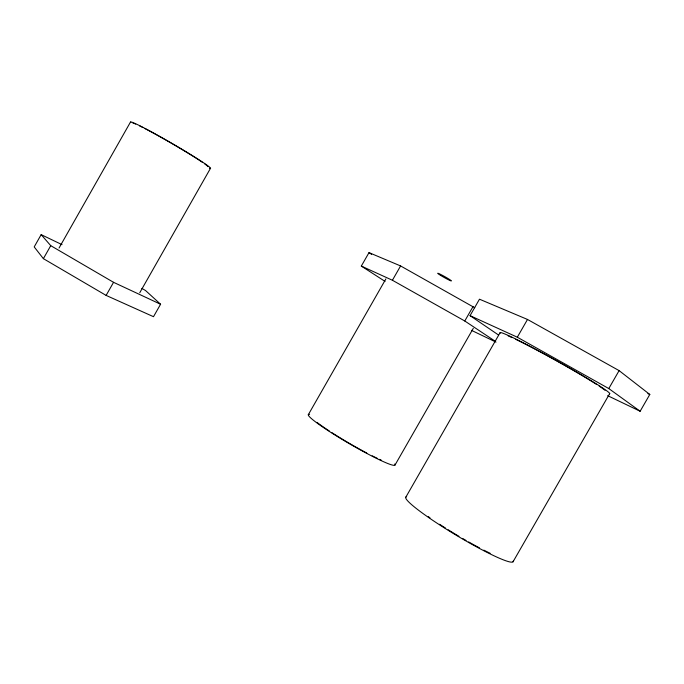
<?xml version="1.0" encoding="UTF-8"?>
<svg xmlns="http://www.w3.org/2000/svg" width="684" height="684" viewBox="0 0 684 684"><rect width="100%" height="100%" fill="white"/><g stroke="black" fill="none" stroke-linecap="round" stroke-linejoin="round"><path stroke-width="1.03" d="M62.047 244.65L41.16 234.638L34.2 246.907L43.383 258.655L106.114 295.402L153.498 316.692L160.578 304.243L145.547 290.529L141.879 288.392M43.383 258.655L50.744 245.667L41.16 234.638M59.055 248.01L130.541 121.957M106.114 295.402L113.553 282.321L160.578 304.243M139.75 292.752L210.492 168.307M385.066 281.415L361.323 266.076L369.001 252.618L400.593 265.939L474.756 307.757M308.313 414.701L385.896 278.892M361.323 266.076L392.411 280.252L400.593 265.939M495.276 341.282L464.778 320.993L473.037 306.56M498.568 335.032L470.053 315.657L479.475 299.199L527.501 319.454L619.106 370.617L649.8 394.471L640.147 411.255L607.674 395.677M395.087 464.915L473.311 328.311M405.903 497.046L500.064 332.715M470.053 315.657L517.318 337.212L527.501 319.454M640.147 411.255L608.786 388.563L619.106 370.617M513.026 561.812L609.701 393.591M647.868 393.599L649.8 394.471M471.447 330.338L495.994 342.111M517.318 337.212L608.786 388.563M392.411 280.252L464.778 320.993M50.744 245.667L113.553 282.321M369.001 252.618L371.617 254.371M130.883 122.522A46.213 2.232 30.1 0 1 172.488 143.7A46.213 2.232 30.1 0 1 209.449 168.247M133.072 123.428A43.314 2.086 30.1 0 1 134.064 123.488M134.782 123.736A43.314 2.086 30.1 0 1 135.688 124.095M139.51 125.839A43.314 2.086 30.1 0 1 142.905 127.532M144.846 128.524A43.314 2.086 30.1 0 1 202.302 162.253M204.841 164.032A43.314 2.086 30.1 0 1 207.278 165.938M207.714 166.357A43.314 2.086 30.1 0 1 207.962 166.674M394.753 463.983A50.146 4.497 30.2 0 1 349.114 443.54A50.146 4.497 30.2 0 1 309.578 414.333M381.535 460.306A47.008 4.215 30.2 0 1 379.423 459.34M377.158 458.271A47.008 4.215 30.2 0 1 372.216 455.835M366.812 453.039A47.008 4.215 30.2 0 1 331.86 432.639M329.295 430.98A47.008 4.215 30.2 0 1 316.966 422.353M513.231 561.128A62.612 6.652 31 0 1 454.817 534.384A62.612 6.652 31 0 1 406.647 496.712M490.154 553.288A58.687 6.233 31 0 1 483.819 550.141M479.475 547.875A58.687 6.233 31 0 1 468.634 541.933M466.035 540.454A58.687 6.233 31 0 1 462.521 538.428M458.93 536.316A58.687 6.233 31 0 1 448.157 529.758M445.523 528.091A58.687 6.233 31 0 1 439.555 524.252M429.971 517.805A58.687 6.233 31 0 1 428.295 516.634M500.329 333.211A62.723 3.018 29.1 0 1 555.015 359.775A62.723 3.018 29.1 0 1 609.41 393.787M508.152 335.878A58.798 2.83 29.1 0 1 512.008 337.588M515.574 339.264A58.798 2.83 29.1 0 1 596.337 384.288M599.201 386.152A58.798 2.83 29.1 0 1 605.015 390.325M440.513 275.327A7.84 0.522 29.3 0 0 451.346 280.962A7.84 0.522 29.3 0 0 441.779 275.002A7.84 0.522 29.3 0 0 440.513 275.327"/></g></svg>
